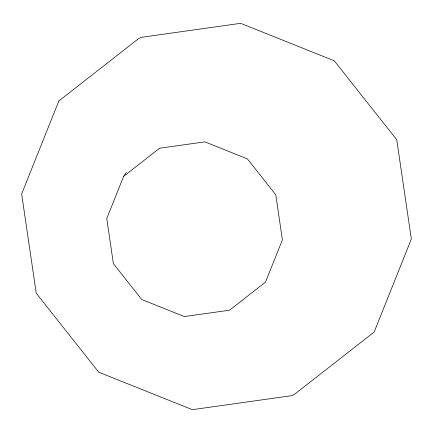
<?xml version="1.0" encoding="UTF-8"?>
<svg xmlns="http://www.w3.org/2000/svg" width="433" height="433" viewBox="0 0 433 433"><rect width="100%" height="100%" fill="white"/><g stroke="black" fill="none" stroke-linecap="round" stroke-linejoin="round"><path stroke-width="0.65" d="M123.654 176.318L106.762 218.568L113.392 263.67L141.786 299.544L184.323 316.566L229.604 310.185L265.505 282.105L282.403 239.855L275.767 194.753L247.378 158.884L204.841 141.856L159.555 148.238L123.654 176.318L126.241 172.464M58.839 100.97L21.65 193.973L36.253 293.244L98.74 372.196L192.371 409.672L292.048 395.621L295.138 393.83L374.161 332.03L411.35 239.032L396.747 139.756L334.26 60.804L240.629 23.328L140.952 37.379L137.867 39.17L58.839 100.97"/></g></svg>
